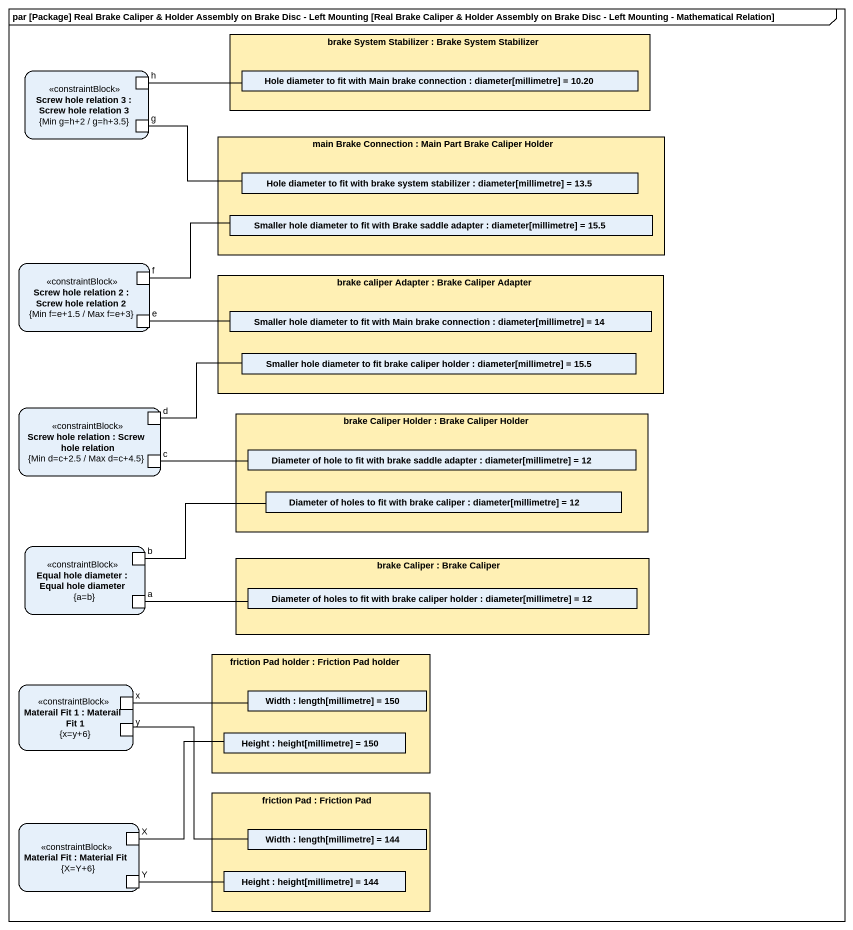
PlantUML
@startuml
mainframe par [Package] Real Brake Caliper & Holder Assembly on Brake Disc - Left Mounting [Real Brake Caliper & Holder Assembly on Brake Disc - Left Mounting - Mathematical Relation]
rectangle "brake System Stabilizer : Brake System Stabilizer" as brake_System_Stabilizer #FFF0B4 {
  rectangle "Hole diameter to fit with Main brake connection : diameter[millimetre] = 10.20" as Hole_diameter_to_fit_with
}
rectangle "Screw hole relation 3 : Screw hole relation 3\n{Min g=h+2 / g=h+3.5}" as Screw_hole_relation_3 <<constraintBlock>> {
  port h
  port g
}
rectangle "main Brake Connection : Main Part Brake Caliper Holder" as main_Brake_Connection #FFF0B4 {
  rectangle "Hole diameter to fit with brake system stabilizer : diameter[millimetre] = 13.5" as Hole_diameter_to_fit_with_2
  rectangle "Smaller hole diameter to fit with Brake saddle adapter : diameter[millimetre] = 15.5" as Smaller_hole_diameter_to
}
rectangle "Screw hole relation 2 : Screw hole relation 2\n{Min f=e+1.5 / Max f=e+3}" as Screw_hole_relation_2 <<constraintBlock>> {
  port f
  port e
}
rectangle "brake caliper Adapter : Brake Caliper Adapter" as brake_caliper_Adapter #FFF0B4 {
  rectangle "Smaller hole diameter to fit with Main brake connection : diameter[millimetre] = 14" as Smaller_hole_diameter_to_2
  rectangle "Smaller hole diameter to fit brake caliper holder : diameter[millimetre] = 15.5" as Smaller_hole_diameter_to_3
}
rectangle "Screw hole relation : Screw hole relation\n{Min d=c+2.5 / Max d=c+4.5}" as Screw_hole_relation <<constraintBlock>> {
  port d
  port c
}
rectangle "brake Caliper Holder : Brake Caliper Holder" as brake_Caliper_Holder #FFF0B4 {
  rectangle "Diameter of hole to fit with brake saddle adapter : diameter[millimetre] = 12" as Diameter_of_hole_to_fit
  rectangle "Diameter of holes to fit with brake caliper : diameter[millimetre] = 12" as Diameter_of_holes_to_fit
}
rectangle "Equal hole diameter : Equal hole diameter\n{a=b}" as Equal_hole_diameter <<constraintBlock>> {
  port b
  port a
}
rectangle "brake Caliper : Brake Caliper" as brake_Caliper #FFF0B4 {
  rectangle "Diameter of holes to fit with brake caliper holder : diameter[millimetre] = 12" as Diameter_of_holes_to_fit_2
}
rectangle "friction Pad holder : Friction Pad holder" as friction_Pad_holder #FFF0B4 {
  rectangle "Width : length[millimetre] = 150" as Width
  rectangle "Height : height[millimetre] = 150" as Height
}
rectangle "Materail Fit 1 : Materail Fit 1\n{x=y+6}" as Materail_Fit_1 <<constraintBlock>> {
  port "x" as x_
  port y
}
rectangle "Material Fit : Material Fit\n{X=Y+6}" as Material_Fit <<constraintBlock>> {
  port "X" as X_
  port Y
}
rectangle "friction Pad : Friction Pad" as friction_Pad #FFF0B4 {
  rectangle "Width : length[millimetre] = 144" as Width_2
  rectangle "Height : height[millimetre] = 144" as Height_2
}
h -right- Hole_diameter_to_fit_with
g -right- Hole_diameter_to_fit_with_2
f -right- Smaller_hole_diameter_to
e -right- Smaller_hole_diameter_to_2
d -right- Smaller_hole_diameter_to_3
c -right- Diameter_of_hole_to_fit
b -right- Diameter_of_holes_to_fit
a -right- Diameter_of_holes_to_fit_2
x_ -right- Width
y -right- Width_2
X_ -right- Height
Y -right- Height_2
@enduml
